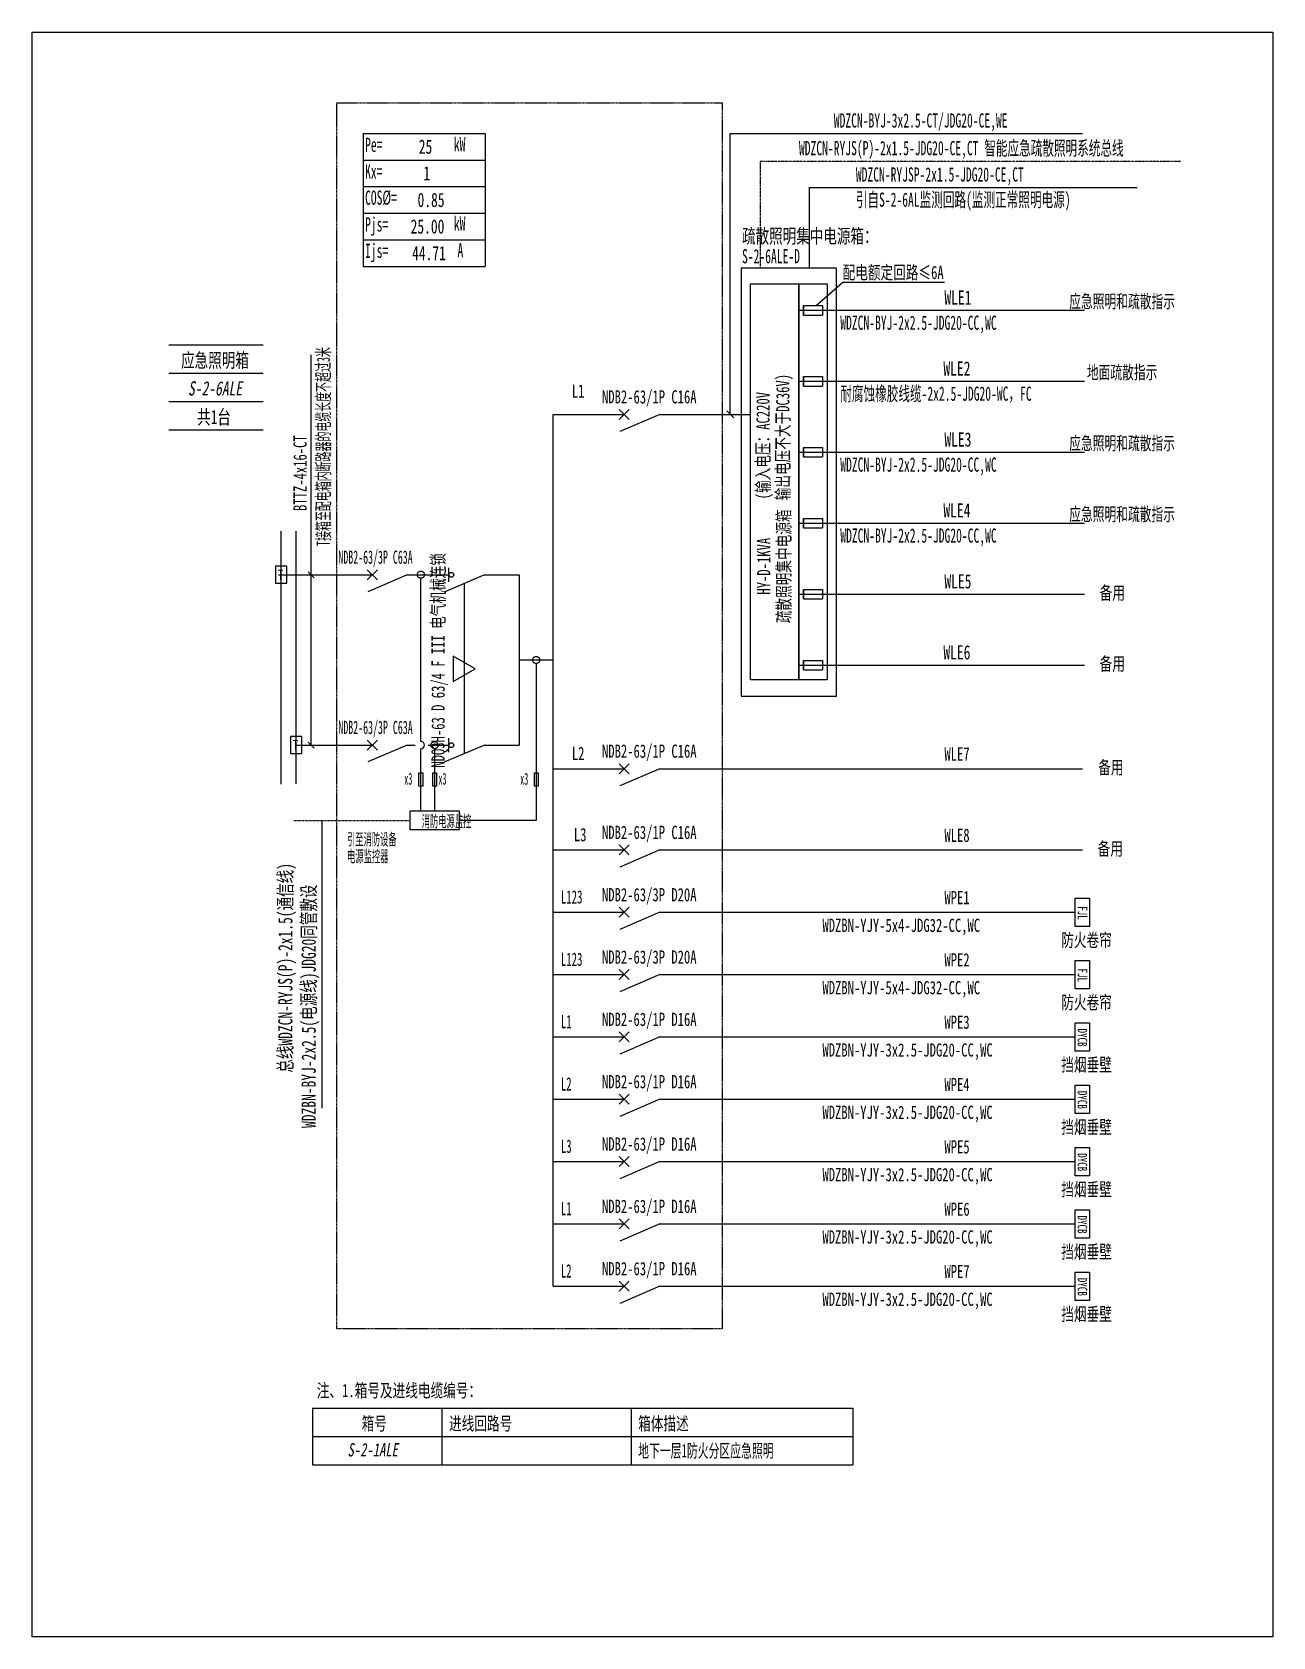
# Model space of a CAD drawing. Extents: x 240966 to 243052, y 348623 to 351322.
import ezdxf
from ezdxf.enums import TextEntityAlignment as Align

# ---------------------------------------------------------------- set-up
doc = ezdxf.new("R2010")
doc.units = 0
doc.header["$MEASUREMENT"] = 0
for name, pattern in [('_点划线L', [1.9, 1.5, -0.17, 0.06, -0.17]), ('_虚线S', [0.25, 0.125, -0.125]), ('DASH', [0.35, 0.25, -0.1]), ('DASHED', [0.75, 0.5, -0.25]), ('DIVIDE', [1.25, 0.5, -0.25, 0, -0.25, 0, -0.25])]:
    doc.linetypes.add(name, pattern=pattern)
for name, color, linetype in [('D_E_Eqpm(强电设备)', 100, 'Continuous'), ('D_E_Eqpm（强电设备）', 100, 'Continuous'), ('D_E_Text(强电文字)', 51, 'Continuous'), ('D_E_Text（强电文字）', 51, 'Continuous'), ('D_E_Wire(强电线缆)', 10, 'Continuous'), ('D_E_Wire（强电线缆）', 10, 'Continuous'), ('D_El_Wire（弱电线缆）', 10, 'Continuous'), ('D_T_TableDim（表格尺寸）', 255, 'Continuous'), ('DQ_Eqpm', 100, 'Continuous'), ('FL04GGFW_E72-配电箱系统图-塔楼部分$0$D_E_Eqpm（强电设备）', 100, 'Continuous'), ('FL09U293_E72-地下室配电箱系统图$0$D_E_Eqpm（强电设备）', 100, 'Continuous'), ('FL09U293_E72-地下室配电箱系统图$0$D_E_Text（强电文字）', 51, 'Continuous'), ('FL09U293_E72-地下室配电箱系统图$0$D_T_TableDim（表格尺寸）', 255, 'Continuous'), ('系统图', 220, 'Continuous')]:
    doc.layers.add(name, color=color, linetype=linetype)
doc.styles.add('FL09U293_E72-地下室配电箱系统图$0$FL04GGFW_E72-配电箱系统图-塔楼部分$0$电气', font='', dxfattribs={"width": 0.7})
doc.styles.add('FL09U293_E72-地下室配电箱系统图$0$FL04GGFW_E72-配电箱系统图-塔楼部分$0$电气箱', font='simhei.ttf', dxfattribs={"width": 0.8, "oblique": 10})
doc.styles.add('FL09U293_E72-地下室配电箱系统图$0$电气', font='', dxfattribs={"width": 0.7})
doc.styles.add('FL09U293_E72-地下室配电箱系统图$0$电气箱', font='simhei.ttf', dxfattribs={"width": 0.8, "oblique": 10})
doc.styles.add('HZ', font='', dxfattribs={"width": 0.7, "height": 400})
doc.styles.add('电气', font='', dxfattribs={"width": 0.7})
doc.styles.get('FL09U293_E72-地下室配电箱系统图$0$FL04GGFW_E72-配电箱系统图-塔楼部分$0$电气').set_extended_font_data('SimSun')
doc.styles.get('FL09U293_E72-地下室配电箱系统图$0$电气').set_extended_font_data('SimSun')
doc.styles.get('HZ').set_extended_font_data('SimSun')
doc.styles.get('电气').set_extended_font_data('SimSun')

msp = doc.modelspace()

# ---------------------------------------------------------------- linework, layer by layer
at = {"layer": 'D_E_Eqpm(强电设备)'}
for p, q in [((241953.3, 350670.2, 0), (241970.2, 350687.1, 0)), ((241970.2, 350670.2, 0), (241953.3, 350687.1, 0)), ((242021.4, 350678.7, 0), (241954.1, 350649.8, 0)), ((241529.7, 350400.4, 0), (241546.6, 350417.3, 0)), ((241546.6, 350400.4, 0), (241529.7, 350417.3, 0)), ((241666.9, 350396.9, 0), (241666.9, 350420.8, 0)), ((241529.7, 350114.1, 0), (241546.6, 350131, 0)), ((241546.6, 350114.1, 0), (241529.7, 350131, 0)), ((241666.9, 350110.6, 0), (241666.9, 350134.5, 0)), ((241953.3, 350074.4, 0), (241970.2, 350091.3, 0)), ((241970.2, 350074.4, 0), (241953.3, 350091.3, 0)), ((242021.4, 350082.9, 0), (241954.1, 350054, 0)), ((241953.3, 349937.8, 0), (241970.2, 349954.7, 0)), ((241970.2, 349937.8, 0), (241953.3, 349954.7, 0)), ((242021.4, 349946.3, 0), (241954.1, 349917.4, 0)), ((241953.3, 349833, 0), (241970.2, 349849.9, 0)), ((241970.2, 349833, 0), (241953.3, 349849.9, 0)), ((242021.4, 349841.5, 0), (241954.1, 349812.6, 0)), ((241953.3, 349728.2, 0), (241970.2, 349745.1, 0)), ((241970.2, 349728.2, 0), (241953.3, 349745.1, 0)), ((242021.4, 349736.6, 0), (241954.1, 349707.8, 0)), ((241953.3, 349623.4, 0), (241970.2, 349640.3, 0)), ((241970.2, 349623.4, 0), (241953.3, 349640.3, 0)), ((242021.4, 349631.8, 0), (241954.1, 349603, 0)), ((241953.3, 349518.6, 0), (241970.2, 349535.5, 0)), ((241970.2, 349518.6, 0), (241953.3, 349535.5, 0)), ((242021.4, 349527, 0), (241954.1, 349498.2, 0)), ((241953.3, 349413.8, 0), (241970.2, 349430.7, 0)), ((241970.2, 349413.8, 0), (241953.3, 349430.7, 0)), ((242021.4, 349422.2, 0), (241954.1, 349393.4, 0)), ((241953.3, 349309, 0), (241970.2, 349325.9, 0)), ((241970.2, 349309, 0), (241953.3, 349325.9, 0)), ((242021.4, 349317.4, 0), (241954.1, 349288.6, 0)), ((241953.3, 349204.2, 0), (241970.2, 349221.1, 0)), ((241970.2, 349204.2, 0), (241953.3, 349221.1, 0)), ((242021.4, 349212.6, 0), (241954.1, 349183.8, 0))]:
    msp.add_line(p, q, dxfattribs=at)
for centre in [(241671, 350408.9, 0), (241671, 350122.5, 0)]:
    msp.add_circle(centre, 4.06, dxfattribs=at)
at = {"layer": 'D_E_Eqpm（强电设备）'}
for p, q in [((242174.3, 350232.3, 0), (242174.3, 350898.2, 0)), ((242174.3, 350898.2, 0), (242255.1, 350898.2, 0)), ((242255.1, 350898.2, 0), (242255.1, 350232.3, 0)), ((241726.6, 350408.9, 0), (241659.2, 350380, 0)), ((241711, 350250.7, 0), (241674.2, 350272, 0)), ((241674.2, 350272, 0), (241674.2, 350229.5, 0)), ((241674.2, 350229.5, 0), (241711, 350250.7, 0)), ((242255.1, 350232.3, 0), (242174.3, 350232.3, 0)), ((241726.6, 350122.5, 0), (241659.2, 350093.7, 0)), ((242720.1, 349608, 0), (242720.1, 349655.7, 0)), ((242720.1, 349655.7, 0), (242744, 349655.7, 0)), ((242744, 349655.7, 0), (242744, 349608, 0)), ((242744, 349608, 0), (242720.1, 349608, 0)), ((242720.1, 349503.2, 0), (242720.1, 349550.9, 0)), ((242720.1, 349550.9, 0), (242744, 349550.9, 0)), ((242744, 349550.9, 0), (242744, 349503.2, 0)), ((242744, 349503.2, 0), (242720.1, 349503.2, 0)), ((242720.1, 349398.4, 0), (242720.1, 349446.1, 0)), ((242720.1, 349446.1, 0), (242744, 349446.1, 0)), ((242744, 349446.1, 0), (242744, 349398.4, 0)), ((242744, 349398.4, 0), (242720.1, 349398.4, 0)), ((242720.1, 349293.6, 0), (242720.1, 349341.3, 0)), ((242720.1, 349341.3, 0), (242744, 349341.3, 0)), ((242744, 349341.3, 0), (242744, 349293.6, 0)), ((242744, 349293.6, 0), (242720.1, 349293.6, 0)), ((242720.1, 349188.8, 0), (242720.1, 349236.5, 0)), ((242720.1, 349236.5, 0), (242744, 349236.5, 0)), ((242744, 349236.5, 0), (242744, 349188.8, 0)), ((242744, 349188.8, 0), (242720.1, 349188.8, 0))]:
    msp.add_line(p, q, dxfattribs=at)
at = {"layer": 'D_E_Eqpm（强电设备）', "linetype": 'DASH'}
msp.add_line((241692.9, 350108.1, 0), (241692.9, 350394.4, 0), dxfattribs=at)
at = {"layer": 'D_E_Eqpm（强电设备）', "elevation": 0}
for points in [[(242744, 349865.3), (242744, 349817.6), (242720.1, 349817.6), (242720.1, 349865.3)], [(242744, 349760.5), (242744, 349712.8), (242720.1, 349712.8), (242720.1, 349760.5)]]:
    msp.add_lwpolyline(points, close=True, dxfattribs=at)
at = {"layer": 'D_E_Text(强电文字)', "color": 51}
for p, q in [((241435.2, 350122.5, 0), (241435.2, 350778.8, 0)), ((241430.2, 350413.8, 0), (241440.2, 350403.9, 0)), ((241430.2, 350127.5, 0), (241440.2, 350117.6, 0)), ((241453.2, 349995.9, 0), (241453.2, 349512.1, 0))]:
    msp.add_line(p, q, dxfattribs=at)
at = {"layer": 'D_E_Text（强电文字）'}
for p, q in [((241522.9, 351151.2, 0), (241728, 351151.2, 0)), ((241522.9, 351151.2, 0), (241522.9, 350927.5, 0)), ((241728, 351151.2, 0), (241728, 350927.5, 0)), ((242140.1, 351151.2, 0), (242732.4, 351151.2, 0)), ((242140.1, 350678.7, 0), (242140.1, 351151.2, 0)), ((241522.9, 351106.4, 0), (241728, 351106.4, 0)), ((241522.9, 351061.7, 0), (241728, 351061.7, 0)), ((241522.9, 351017, 0), (241728, 351017, 0)), ((241522.9, 350972.2, 0), (241728, 350972.2, 0)), ((241522.9, 350927.5, 0), (241728, 350927.5, 0)), ((242284.3, 350861.7, 0), (242329.3, 350901.1, 0)), ((242329.3, 350901.1, 0), (242500.3, 350901.1, 0)), ((242134, 350684.8, 0), (242146.2, 350672.6, 0))]:
    msp.add_line(p, q, dxfattribs=at)
at = {"layer": 'D_E_Wire(强电线缆)'}
for p, q in [((241384.7, 350056.9, 0), (241384.7, 350482.5, 0)), ((241380.2, 350408.9, 0), (241538.1, 350408.9, 0)), ((241596.5, 350408.9, 0), (241666.9, 350408.9, 0)), ((241726.6, 350408.9, 0), (241784.8, 350408.9, 0)), ((241596.5, 350122.5, 0), (241610, 350122.5, 0)), ((241632.1, 350122.5, 0), (241666.9, 350122.5, 0)), ((241726.6, 350122.5, 0), (241784.8, 350122.5, 0))]:
    msp.add_line(p, q, dxfattribs=at)
at = {"layer": 'D_E_Wire(强电线缆)', "linetype": 'DASH'}
for p, q in [((241410.1, 350056.9, 0), (241410.1, 350482.5, 0)), ((241410.1, 350122.5, 0), (241538.1, 350122.5, 0))]:
    msp.add_line(p, q, dxfattribs=at)
at = {"layer": 'D_E_Wire（强电线缆）', "color": 10}
for p, q in [((242272.7, 351060.2, 0), (242272.7, 350924.3, 0)), ((242272.7, 351060.2, 0), (242824.2, 351060.2, 0)), ((242255.1, 350853.7, 0), (242735.8, 350853.7, 0)), ((242255.1, 350734.4, 0), (242735.8, 350734.4, 0)), ((242255.1, 350615.1, 0), (242735.8, 350615.1, 0)), ((242255.1, 350495.8, 0), (242735.8, 350495.8, 0)), ((242255.1, 350376.5, 0), (242735.8, 350376.5, 0)), ((242255.1, 350257.2, 0), (242735.8, 350257.2, 0))]:
    msp.add_line(p, q, dxfattribs=at)
at = {"layer": 'D_E_Wire（强电线缆）'}
for p, q in [((241842.4, 349212.6, 0), (241842.4, 350678.7, 0)), ((241842.4, 350678.7, 0), (241961.7, 350678.7, 0)), ((242021.4, 350678.7, 0), (242174.3, 350678.7, 0)), ((241784.8, 350408.9, 0), (241784.8, 350122.5, 0)), ((241784.8, 350265.7, 0), (241842.4, 350265.7, 0)), ((241813.6, 350259.7, 0), (241813.6, 349995.9, 0)), ((241642.8, 350116.6, 0), (241642.8, 350011.8, 0)), ((241842.4, 350082.9, 0), (241961.7, 350082.9, 0)), ((242021.4, 350082.9, 0), (242732.4, 350082.9, 0)), ((241616.5, 350075.7, 0), (241622.8, 350075.7, 0)), ((241616.5, 350053.7, 0), (241616.5, 350075.7, 0)), ((241622.8, 350053.7, 0), (241616.5, 350053.7, 0)), ((241622.8, 350075.7, 0), (241622.8, 350053.7, 0)), ((241640.1, 350075.7, 0), (241646.3, 350075.7, 0)), ((241640.1, 350053.7, 0), (241640.1, 350075.7, 0)), ((241646.3, 350053.7, 0), (241640.1, 350053.7, 0)), ((241646.3, 350075.7, 0), (241646.3, 350053.7, 0)), ((241810.7, 350075.7, 0), (241817, 350075.7, 0)), ((241810.7, 350053.7, 0), (241810.7, 350075.7, 0)), ((241817, 350053.7, 0), (241810.7, 350053.7, 0)), ((241817, 350075.7, 0), (241817, 350053.7, 0)), ((241842.4, 349946.3, 0), (241961.7, 349946.3, 0)), ((242021.4, 349946.3, 0), (242732.4, 349946.3, 0)), ((241842.4, 349841.5, 0), (241961.7, 349841.5, 0)), ((242021.4, 349841.5, 0), (242720.1, 349841.5, 0)), ((241842.4, 349736.6, 0), (241961.7, 349736.6, 0)), ((242021.4, 349736.6, 0), (242720.1, 349736.6, 0)), ((241842.4, 349631.8, 0), (241961.7, 349631.8, 0)), ((242021.4, 349631.8, 0), (242720.1, 349631.8, 0)), ((241842.4, 349527, 0), (241961.7, 349527, 0)), ((242021.4, 349527, 0), (242720.1, 349527, 0)), ((241842.4, 349422.2, 0), (241961.7, 349422.2, 0)), ((242021.4, 349422.2, 0), (242720.1, 349422.2, 0)), ((241842.4, 349317.4, 0), (241961.7, 349317.4, 0)), ((242021.4, 349317.4, 0), (242720.1, 349317.4, 0)), ((241842.4, 349212.6, 0), (241961.7, 349212.6, 0)), ((242021.4, 349212.6, 0), (242720.1, 349212.6, 0))]:
    msp.add_line(p, q, dxfattribs=at)
at = {"layer": 'D_E_Wire（强电线缆）', "linetype": '_点划线L'}
for p, q in [((241619.7, 350128.5, 0), (241619.7, 350403.2, 0)), ((241619.7, 350011.8, 0), (241619.7, 350116.6, 0)), ((241601.6, 350011.8, 0), (241684, 350011.8, 0)), ((241601.6, 349980, 0), (241601.6, 350011.8, 0)), ((241684, 350011.8, 0), (241684, 349980, 0)), ((241813.6, 349995.9, 0), (241684, 349995.9, 0)), ((241684, 349980, 0), (241601.6, 349980, 0))]:
    msp.add_line(p, q, dxfattribs=at)
at = {"layer": 'D_E_Wire（强电线缆）', "linetype": '_虚线S'}
msp.add_line((241405.6, 349995.9, 0), (241601.6, 349995.9, 0), dxfattribs=at)
at = {"layer": 'D_E_Wire（强电线缆）', "linetype": '_点划线L'}
for centre in [(241619.7, 350409.2, 0), (241813.6, 350265.7, 0), (241642.8, 350122.5, 0)]:
    msp.add_circle(centre, 5.97, dxfattribs=at)
at = {"layer": 'D_E_Wire（强电线缆）'}
msp.add_arc((241619.7, 350122.5, 0), 5.97, 270, 90, dxfattribs=at)
at = {"layer": 'D_El_Wire（弱电线缆）', "color": 200, "linetype": 'DIVIDE'}
for q in [(242897.2, 351104.5, 0), (242190.2, 350924.3, 0)]:
    msp.add_line((242190.2, 351104.5, 0), q, dxfattribs=at)
at = {"layer": 'D_T_TableDim（表格尺寸）', "linetype": 'DASHED'}
for p, q in [((241478.6, 349141.1, 0), (241478.6, 351202.5, 0)), ((241478.6, 351202.5, 0), (242126.3, 351202.5, 0)), ((242126.3, 351202.5, 0), (242126.3, 349141.1, 0)), ((242126.3, 349141.1, 0), (241478.6, 349141.1, 0))]:
    msp.add_line(p, q, dxfattribs=at)
at = {"layer": 'D_T_TableDim（表格尺寸）', "linetype": 'DASH'}
for p, q in [((242318.7, 350924.3, 0), (242158.4, 350924.3, 0)), ((242158.4, 350924.3, 0), (242158.4, 350205.1, 0)), ((242318.7, 350205.1, 0), (242318.7, 350924.3, 0)), ((242158.4, 350205.1, 0), (242318.7, 350205.1, 0))]:
    msp.add_line(p, q, dxfattribs=at)
at = {"layer": 'DQ_Eqpm'}
for p, q in [((241394.2, 350423.5, 0), (241375.2, 350423.5, 0)), ((241375.2, 350423.5, 0), (241375.2, 350394.8, 0)), ((241394.2, 350394.8, 0), (241394.2, 350423.5, 0)), ((241375.2, 350394.8, 0), (241394.2, 350394.8, 0)), ((241419.7, 350137.1, 0), (241400.6, 350137.1, 0)), ((241400.6, 350137.1, 0), (241400.6, 350108.5, 0)), ((241419.7, 350108.5, 0), (241419.7, 350137.1, 0)), ((241400.6, 350108.5, 0), (241419.7, 350108.5, 0))]:
    msp.add_line(p, q, dxfattribs=at)
at = {"layer": 'FL04GGFW_E72-配电箱系统图-塔楼部分$0$D_E_Eqpm（强电设备）'}
for p, q in [((242255.1, 350232.3, 0), (242255.1, 350898.3, 0)), ((242255.1, 350898.3, 0), (242302.8, 350898.3, 0)), ((242302.8, 350898.3, 0), (242302.8, 350232.3, 0)), ((242263.1, 350861.7, 0), (242294.9, 350861.7, 0)), ((242263.1, 350861.7, 0), (242263.1, 350861.7, 0)), ((242263.1, 350861.7, 0), (242263.1, 350845.7, 0)), ((242263.1, 350845.7, 0), (242263.1, 350861.7, 0)), ((242294.9, 350861.7, 0), (242294.9, 350845.7, 0)), ((242263.1, 350845.7, 0), (242294.9, 350845.7, 0)), ((242263.1, 350845.7, 0), (242263.1, 350845.7, 0)), ((242263.1, 350742.3, 0), (242294.9, 350742.3, 0)), ((242263.1, 350742.3, 0), (242263.1, 350742.3, 0)), ((242263.1, 350742.3, 0), (242263.1, 350726.4, 0)), ((242263.1, 350726.4, 0), (242263.1, 350742.3, 0)), ((242263.1, 350726.4, 0), (242294.9, 350726.4, 0)), ((242263.1, 350726.4, 0), (242263.1, 350726.4, 0)), ((242294.9, 350742.3, 0), (242294.9, 350726.4, 0)), ((242263.1, 350623, 0), (242294.9, 350623, 0)), ((242263.1, 350623, 0), (242263.1, 350623, 0)), ((242263.1, 350623, 0), (242263.1, 350607.1, 0)), ((242263.1, 350607.1, 0), (242263.1, 350623, 0)), ((242294.9, 350623, 0), (242294.9, 350607.1, 0)), ((242263.1, 350607.1, 0), (242294.9, 350607.1, 0)), ((242263.1, 350607.1, 0), (242263.1, 350607.1, 0)), ((242263.1, 350503.7, 0), (242294.9, 350503.7, 0)), ((242263.1, 350503.7, 0), (242263.1, 350503.7, 0)), ((242263.1, 350503.7, 0), (242263.1, 350487.8, 0)), ((242263.1, 350487.8, 0), (242263.1, 350503.7, 0)), ((242263.1, 350487.8, 0), (242294.9, 350487.8, 0)), ((242263.1, 350487.8, 0), (242263.1, 350487.8, 0)), ((242294.9, 350503.7, 0), (242294.9, 350487.8, 0)), ((242263.1, 350384.4, 0), (242294.9, 350384.4, 0)), ((242263.1, 350384.4, 0), (242263.1, 350384.4, 0)), ((242263.1, 350384.4, 0), (242263.1, 350368.5, 0)), ((242263.1, 350368.5, 0), (242263.1, 350384.4, 0)), ((242294.9, 350384.4, 0), (242294.9, 350368.5, 0)), ((242263.1, 350368.5, 0), (242294.9, 350368.5, 0)), ((242263.1, 350368.5, 0), (242263.1, 350368.5, 0)), ((242263.1, 350265.1, 0), (242294.9, 350265.1, 0)), ((242263.1, 350265.1, 0), (242263.1, 350265.1, 0)), ((242263.1, 350265.1, 0), (242263.1, 350249.2, 0)), ((242263.1, 350249.2, 0), (242263.1, 350265.1, 0)), ((242263.1, 350249.2, 0), (242294.9, 350249.2, 0)), ((242263.1, 350249.2, 0), (242263.1, 350249.2, 0)), ((242294.9, 350265.1, 0), (242294.9, 350249.2, 0)), ((242302.8, 350232.3, 0), (242255.1, 350232.3, 0))]:
    msp.add_line(p, q, dxfattribs=at)
at = {"layer": 'FL09U293_E72-地下室配电箱系统图$0$D_E_Eqpm（强电设备）'}
for p, q in [((241596.5, 350408.9, 0), (241530.4, 350380.5, 0)), ((241596.5, 350122.5, 0), (241530.4, 350094.2, 0))]:
    msp.add_line(p, q, dxfattribs=at)
at = {"layer": 'FL09U293_E72-地下室配电箱系统图$0$D_T_TableDim（表格尺寸）'}
for p, q in [((241195.7, 350795.6, 0), (241354.7, 350795.6, 0)), ((241195.7, 350747.9, 0), (241354.7, 350747.9, 0)), ((241195.7, 350700.2, 0), (241354.7, 350700.2, 0)), ((241195.7, 350652.5, 0), (241354.7, 350652.5, 0))]:
    msp.add_line(p, q, dxfattribs=at)
at = {"layer": 'FL09U293_E72-地下室配电箱系统图$0$D_T_TableDim（表格尺寸）', "ltscale": 3.5}
for p, q in [((241437.3, 349007.9, 0), (242345.9, 349007.9, 0)), ((241437.3, 349007.9, 0), (241437.3, 348912.5, 0)), ((241655.1, 349007.9, 0), (241655.1, 348912.5, 0)), ((241973.6, 349007.9, 0), (241973.6, 348912.5, 0)), ((242345.9, 349007.9, 0), (242345.9, 348912.5, 0)), ((241437.3, 348960.2, 0), (242345.9, 348960.2, 0)), ((241437.3, 348960.2, 0), (242345.9, 348960.2, 0)), ((241437.3, 348912.5, 0), (242345.9, 348912.5, 0))]:
    msp.add_line(p, q, dxfattribs=at)
at = {"layer": '系统图', "ltscale": 9973.992009}
msp.add_lwpolyline([(240966, 351321.5), (243052.5, 351321.5), (243052.5, 348623), (240966, 348623)], close=True, dxfattribs=at)

# ---------------------------------------------------------------- texts
at = {"layer": 'D_E_Eqpm（强电设备）', "color": 51, "style": '电气', "width": 0.7}
for s, p in [('FJL', (242732.2, 349840.4, 0)), ('FJL', (242732.2, 349735.6, 0)), ('DYCB', (242732.2, 349630.8, 0)), ('DYCB', (242732.2, 349526, 0)), ('DYCB', (242732.2, 349421.2, 0)), ('DYCB', (242732.2, 349316.4, 0)), ('DYCB', (242732.2, 349211.6, 0))]:
    msp.add_text(s, height=15.91, rotation=270, dxfattribs=at).set_placement(p, align=Align.MIDDLE)
at = {"layer": 'D_E_Text(强电文字)', "color": 51, "style": '电气'}
for s, height, width, p in [('疏散照明集中电源箱：', 23.86, 0.7, (242159.8, 350966.6, 0)), ('L1', 22.27, 0.7, (241873.6, 350706.6, 0)), ('NDB2-63/1P C16A', 22.27, 0.7, (241924.3, 350697.1, 0)), ('备用', 22.27, 0.7, (242761.2, 350367.5, 0)), ('备用', 22.27, 0.7, (242761.2, 350248.2, 0)), ('L2', 22.27, 0.7, (241873.6, 350097.4, 0)), ('NDB2-63/1P C16A', 22.27, 0.7, (241924.3, 350101.3, 0)), ('WLE7', 22.27, 0.7, (242500.1, 350096.5, 0)), ('备用', 22.27, 0.7, (242758.8, 350073.9, 0)), ('L3', 22.27, 0.7, (241877, 349960.9, 0)), ('NDB2-63/1P C16A', 22.27, 0.7, (241924.3, 349964.7, 0)), ('WLE8', 22.27, 0.7, (242500.1, 349959.9, 0)), ('备用', 22.27, 0.7, (242757.8, 349937.2, 0)), ('L123', 22.27, 0.6, (241855.1, 349856.1, 0)), ('NDB2-63/3P D20A', 22.27, 0.7, (241924.3, 349859.9, 0)), ('WPE1', 22.27, 0.7, (242500.1, 349855.1, 0)), ('WDZBN-YJY-5x4-JDG32-CC,WC ', 22.27, 0.7, (242295, 349808.4, 0)), ('防火卷帘', 22.27, 0.7, (242696.6, 349783.6, 0)), ('L123', 22.27, 0.6, (241855.1, 349751.3, 0)), ('NDB2-63/3P D20A', 22.27, 0.7, (241924.3, 349755.1, 0)), ('WPE2', 22.27, 0.7, (242500.1, 349750.3, 0)), ('WDZBN-YJY-5x4-JDG32-CC,WC ', 22.27, 0.7, (242295, 349703.6, 0)), ('防火卷帘', 22.27, 0.7, (242696.6, 349678.8, 0)), ('NDB2-63/1P D16A', 22.27, 0.7, (241924.3, 349650.3, 0)), ('L1', 22.27, 0.6, (241855.1, 349646.5, 0)), ('WPE3', 22.27, 0.7, (242500.1, 349645.5, 0)), ('WDZBN-YJY-3x2.5-JDG20-CC,WC ', 22.27, 0.7, (242295, 349598.8, 0)), ('挡烟垂壁', 22.27, 0.7, (242696.6, 349574, 0)), ('L2', 22.27, 0.6, (241855.1, 349541.7, 0)), ('NDB2-63/1P D16A', 22.27, 0.7, (241924.3, 349545.5, 0)), ('WPE4', 22.27, 0.7, (242500.1, 349540.7, 0)), ('WDZBN-YJY-3x2.5-JDG20-CC,WC ', 22.27, 0.7, (242295, 349494, 0)), ('挡烟垂壁', 22.27, 0.7, (242696.6, 349469.2, 0)), ('L3', 22.27, 0.6, (241855.1, 349436.9, 0)), ('NDB2-63/1P D16A', 22.27, 0.7, (241924.3, 349440.7, 0)), ('WPE5', 22.27, 0.7, (242500.1, 349435.9, 0)), ('WDZBN-YJY-3x2.5-JDG20-CC,WC ', 22.27, 0.7, (242295, 349389.2, 0)), ('挡烟垂壁', 22.27, 0.7, (242696.6, 349364.4, 0)), ('L1', 22.27, 0.6, (241855.1, 349332.1, 0)), ('NDB2-63/1P D16A', 22.27, 0.7, (241924.3, 349335.9, 0)), ('WPE6', 22.27, 0.7, (242500.1, 349331.1, 0)), ('WDZBN-YJY-3x2.5-JDG20-CC,WC ', 22.27, 0.7, (242295, 349284.4, 0)), ('挡烟垂壁', 22.27, 0.7, (242696.6, 349259.5, 0)), ('L2', 22.27, 0.6, (241855.1, 349227.3, 0)), ('NDB2-63/1P D16A', 22.27, 0.7, (241924.3, 349231.1, 0)), ('WPE7', 22.27, 0.7, (242500.1, 349226.3, 0)), ('WDZBN-YJY-3x2.5-JDG20-CC,WC ', 22.27, 0.7, (242295, 349179.6, 0)), ('挡烟垂壁', 22.27, 0.7, (242696.6, 349154.7, 0))]:
    msp.add_text(s, height=height, dxfattribs=dict(at, width=width)).set_placement(p)
at = {"layer": 'D_E_Text(强电文字)', "color": 51, "style": '电气', "width": 0.65}
for s, p in [('应急照明和疏散指示', (242798.9, 350869.2, 0)), ('地面疏散指示', (242798.9, 350749.9, 0)), ('应急照明和疏散指示', (242798.9, 350630.6, 0)), ('应急照明和疏散指示', (242798.9, 350511.3, 0))]:
    msp.add_text(s, height=22.27, dxfattribs=at).set_placement(p, align=Align.MIDDLE)
at = {"layer": 'D_E_Text(强电文字)', "style": 'FL09U293_E72-地下室配电箱系统图$0$FL04GGFW_E72-配电箱系统图-塔楼部分$0$电气', "width": 0.7}
for s, p in [('应急照明箱', (241273.6, 350770.1, 0)), ('共1台', (241271.9, 350674.7, 0))]:
    msp.add_text(s, height=23.86, dxfattribs=at).set_placement(p, align=Align.MIDDLE)
at = {"layer": 'D_E_Text(强电文字)', "color": 51, "style": '电气'}
for s, width, p in [('T接箱至配电箱内断路器的电缆长度不超过3米', 0.55, (241466.8, 350457.6, 0)), ('BTTZ-4x16-CT', 0.7, (241427.7, 350516.2, 0))]:
    msp.add_text(s, height=22.27, rotation=90, dxfattribs=dict(at, width=width)).set_placement(p)
at = {"layer": 'D_E_Text(强电文字)', "style": 'FL09U293_E72-地下室配电箱系统图$0$FL04GGFW_E72-配电箱系统图-塔楼部分$0$电气箱', "oblique": 10, "width": 0.7}
msp.add_text('S-2-6ALE', height=23.86, dxfattribs=at).set_placement((241273.6, 350722.4, 0), align=Align.MIDDLE)
at = {"layer": 'D_E_Text（强电文字）', "style": '电气'}
for s, height, width, p in [('WDZCN-BYJ-3x2.5-CT/JDG20-CE,WE', 23.861, 0.6, (242314.1, 351161, 0)), ('25', 23.86, 0.7, (241616.2, 351116.9, 0)), ('1', 23.9, 0.7, (241624.1, 351072.1, 0)), (' 0.85', 23.86, 0.7, (241602.8, 351027.4, 0)), ('WLE1', 23.86, 0.7, (242500.1, 350863.2, 0)), ('WDZCN-BYJ-2x2.5-JDG20-CC,WC', 23.861, 0.6, (242325, 350820.9, 0)), ('WLE2', 23.86, 0.7, (242498.4, 350743.9, 0)), ('耐腐蚀橡胶线缆-2x2.5-JDG20-WC，FC', 23.861, 0.6, (242325, 350701.6, 0)), ('WLE3', 23.86, 0.7, (242500.1, 350624.6, 0)), ('WDZCN-BYJ-2x2.5-JDG20-CC,WC', 23.861, 0.6, (242325, 350582.3, 0)), ('WLE4', 23.86, 0.7, (242498.4, 350505.3, 0)), ('WDZCN-BYJ-2x2.5-JDG20-CC,WC', 23.861, 0.6, (242325, 350463, 0)), ('WLE5', 23.86, 0.7, (242500.1, 350386, 0)), ('WLE6', 23.86, 0.7, (242498.4, 350266.7, 0))]:
    msp.add_text(s, height=height, dxfattribs=dict(at, width=width)).set_placement(p)
at = {"layer": 'D_E_Text（强电文字）', "linetype": 'Continuous', "style": '电气', "width": 0.6}
for s, height, p in [('Pe=', 23.86, (241525.9, 351120.1, 0)), ('kW', 23.86, (241675.2, 351121, 0)), ('Kx=', 23.86, (241525.9, 351075.3, 0)), ('COS%%C=', 23.86, (241525.9, 351031.2, 0)), ('Pjs=', 23.86, (241525.9, 350986.2, 0)), ('kW', 23.86, (241675.2, 350987.7, 0)), ('Ijs=', 23.86, (241525.9, 350941.9, 0)), ('A', 23.9, (241681.3, 350942.9, 0))]:
    msp.add_text(s, height=height, dxfattribs=at).set_placement(p)
at = {"layer": 'D_E_Text（强电文字）', "color": 51, "style": '电气', "width": 0.6}
for s, height, p in [('WDZCN-RYJS(P)-2x1.5-JDG20-CE,CT 智能应急疏散照明系统总线', 23.861, (242255.5, 351114.5, 0)), ('WDZCN-RYJSP-2x1.5-JDG20-CE,CT', 23.861, (242351.2, 351070.2, 0)), ('引自S-2-6AL监测回路(监测正常照明电源)', 23.861, (242351.2, 351027.8, 0)), ('S-2-6ALE-D', 23.86, (242159.8, 350932.7, 0))]:
    msp.add_text(s, height=height, dxfattribs=at).set_placement(p)
at = {"layer": 'D_E_Text（强电文字）', "color": 6, "style": '电气', "width": 0.7}
for s, p in [('25.00', (241602.5, 350982.7, 0)), ('44.71', (241605, 350937.9, 0))]:
    msp.add_text(s, height=23.86, dxfattribs=at).set_placement(p)
at = {"layer": 'D_E_Text（强电文字）', "style": '电气'}
for s, width, p in [('配电额定回路≤6A', 0.7, (242413.9, 350917.8, 0)), ('NDB2-63/3P C63A', 0.55, (241543.5, 350436.8, 0)), ('NDB2-63/3P C63A', 0.55, (241543.5, 350150.5, 0))]:
    msp.add_text(s, height=22.27, dxfattribs=dict(at, width=width)).set_placement(p, align=Align.MIDDLE)
at = {"layer": 'D_E_Text（强电文字）', "color": 51, "style": '电气', "width": 0.7}
for s, p in [('输出电压不大于DC36V)', (242229.6, 350640.4, 0)), ('(输入电压：AC220V', (242196.3, 350626.1, 0)), ('疏散照明集中电源箱', (242229.6, 350423.2, 0)), ('HY-D-1KVA', (242196.3, 350423.4, 0))]:
    msp.add_text(s, height=22.27, rotation=90, dxfattribs=at).set_placement(p, align=Align.MIDDLE)
at = {"layer": 'D_E_Text（强电文字）', "style": '电气', "width": 0.7}
msp.add_text('NDQ3H-63 D 63/4 F III 电气机械连锁', height=22.27, rotation=90, dxfattribs=at).set_placement((241649.7, 350265.1, 0), align=Align.MIDDLE)
for s, p in [('总线WDZCN-RYJS(P)-2x1.5(通信线)', (241403.7, 349571.7)), ('WDZBN-BYJ-2x2.5(电源线)JDG20同管敷设', (241443, 349478.7))]:
    msp.add_text(s, height=23.861, rotation=90, dxfattribs=at).set_placement(p)
at = {"layer": 'D_E_Wire（强电线缆）', "color": 51, "linetype": 'Continuous', "style": 'HZ', "width": 0.5}
for s, p in [('x3', (241591.9, 350056, 0)), ('x3', (241649.3, 350056, 0)), ('x3', (241786.8, 350056, 0)), ('消防电源监控', (241621.2, 349984.7, 0)), ('引至消防设备', (241495.6, 349954.2, 0)), ('电源监控器', (241495.6, 349925.7, 0))]:
    msp.add_text(s, height=19.88, dxfattribs=at).set_placement(p)
at = {"layer": 'DQ_Eqpm', "color": 51, "style": '电气', "width": 0.8}
for p in [(241378.9, 350400.2, 0), (241404.3, 350113.8, 0)]:
    msp.add_text('T', height=17.5, dxfattribs=at).set_placement(p)
at = {"layer": 'FL09U293_E72-地下室配电箱系统图$0$D_E_Text（强电文字）', "style": 'FL09U293_E72-地下室配电箱系统图$0$电气'}
for s, width, p in [('注、1.箱号及进线电缆编号：', 0.7, (241444.7, 349026.2, 0)), ('箱号', 0.7, (241520.1, 348970.6, 0)), ('进线回路号', 0.7, (241667.1, 348970.6, 0)), ('箱体描述', 0.7, (241985.1, 348970.6, 0)), ('地下一层1防火分区应急照明', 0.6, (241985.1, 348924.9, 0))]:
    msp.add_text(s, height=22.27, dxfattribs=dict(at, width=width)).set_placement(p)
at = {"layer": 'FL09U293_E72-地下室配电箱系统图$0$D_E_Text（强电文字）', "style": 'FL09U293_E72-地下室配电箱系统图$0$电气箱', "oblique": 10, "width": 0.7}
msp.add_text('S-2-1ALE', height=22.27, dxfattribs=at).set_placement((241538.8, 348937.7, 0), align=Align.MIDDLE)

doc.saveas('drawing.dxf')
